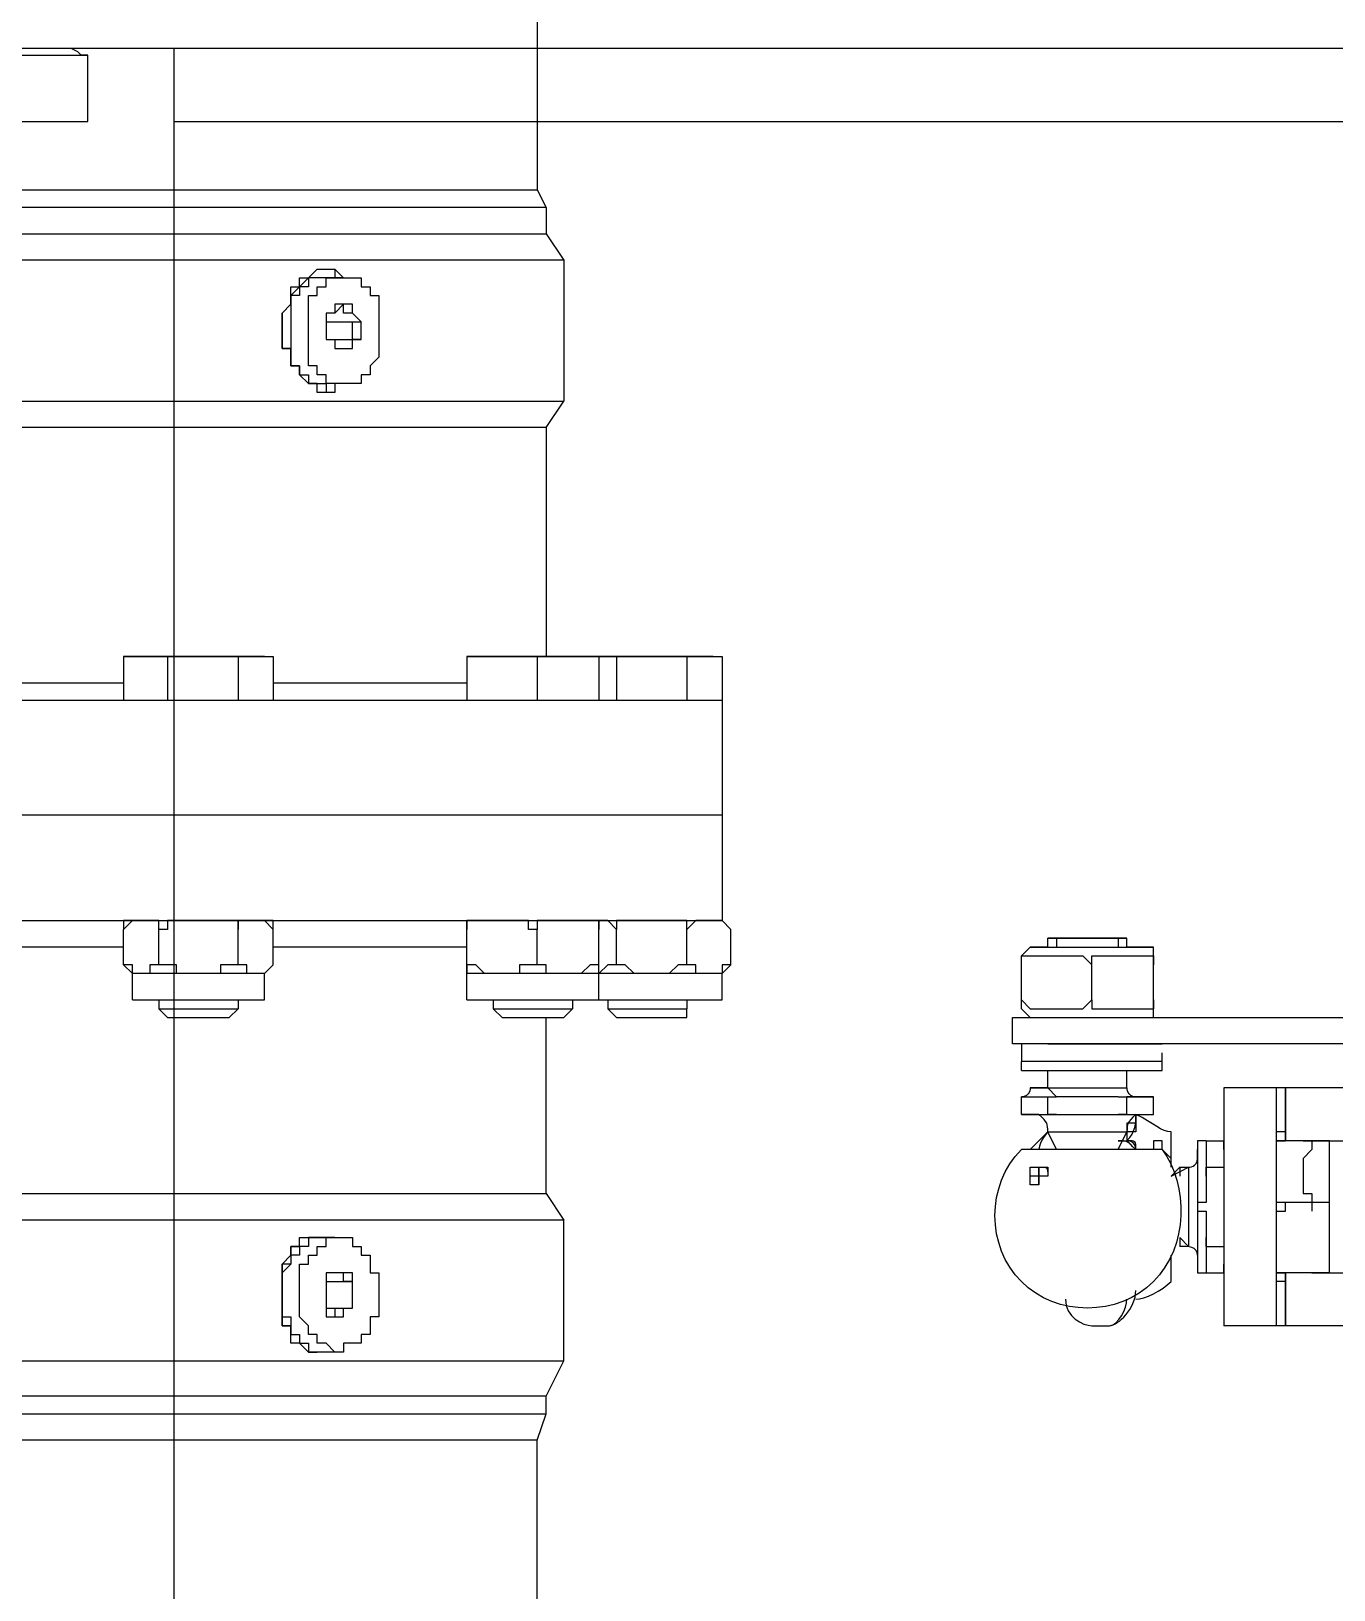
# Model space of a CAD drawing. Header units: millimetres. Extents: x 25083 to 52777, y 24772 to 45779.
# Drawn here: x 38637 to 38691.9, y 33607.9 to 33673.6 of the extents above; entities that cross this region are included whole.
import ezdxf

# ---------------------------------------------------------------- set-up
doc = ezdxf.new("R2010")
doc.units = ezdxf.units.MM
doc.layers.add('小车', color=7, linetype='Continuous')
doc.styles.get("Standard").update_dxf_attribs({"font": ''})
doc.styles.get('Standard').set_extended_font_data('SimSun')
doc.dimstyles.new('15', dxfattribs={"dimtxt": 15, "dimasz": 10, "dimexe": 2, "dimexo": 1, "dimgap": 1, "dimtad": 1, "dimdsep": 46, "dimtxsty": 'Standard', "dimcen": 2.5, "dimadec": 0, "dimazin": 0, "dimtfac": 1, "dimtmove": 2, "dimatfit": 3, "dimfxl": 1, "dimtolj": 1, "dimarcsym": 0})
doc.dimstyles.new('ISO-25', dxfattribs={"dimtxt": 2.5, "dimasz": 2.5, "dimexe": 1.25, "dimexo": 0.625, "dimtad": 1, "dimtxsty": 'Standard', "dimcen": 2.5, "dimadec": 0, "dimazin": 0, "dimtfac": 1, "dimtmove": 0, "dimatfit": 3, "dimfxl": 1, "dimarcsym": 0})

# ---------------------------------------------------------------- blocks, each defined once
blk = doc.blocks.new('*D925')
at = {"color": 0, "lineweight": -2}
for p, q in [((29677.862, 34881.662), (29677.862, 32448.293)), ((40733.017, 34757.645), (40733.017, 32448.293)), ((29680.362, 32449.543), (40730.517, 32449.543))]:
    blk.add_line(p, q, dxfattribs=at)
at = {"color": 0}
for points in [[(29680.362, 32449.96), (29680.362, 32449.127), (29677.862, 32449.543)], [(40730.517, 32449.127), (40730.517, 32449.96), (40733.017, 32449.543)]]:
    blk.add_solid(points, dxfattribs=at)
at = {"layer": 'DEFPOINTS', "color": 0}
for p in [(29677.862, 34882.287), (40733.017, 34758.27), (40733.017, 32449.543)]:
    blk.add_point(p, dxfattribs=at)
at = {"color": 0, "insert": (35205.439, 32451.628), "char_height": 2.5, "attachment_point": 5}
blk.add_mtext('11055,15', dxfattribs=at)
blk = doc.blocks.new('zw$D2F4')
at = {"color": 7, "lineweight": 5}
for points in [[(456.772, 907.973), (456.772, 824.788)], [(461.228, 907.973), (461.228, 824.788)], [(466.056, 824.788), (466.056, 907.973)], [(438.204, 901.288), (438.204, 831.473)], [(444.145, 831.473), (444.145, 901.288)], [(478.682, 901.288), (478.682, 831.473)], [(484.623, 831.473), (484.623, 901.288)], [(435.975, 900.917), (435.975, 832.216)], [(436.718, 832.216), (436.718, 900.917)], [(445.259, 900.917), (445.259, 832.216)], [(477.568, 832.216), (477.568, 900.917)], [(485.738, 900.917), (485.738, 832.216)], [(434.861, 832.587), (434.861, 900.174)], [(486.852, 832.216), (486.852, 900.546)], [(487.594, 899.803), (487.594, 832.587)], [(455.657, 850.041), (455.657, 863.41)], [(466.798, 863.41), (466.798, 850.041)], [(454.543, 849.669), (454.915, 850.041)], [(454.543, 849.669), (454.915, 849.669), (454.915, 850.041)], [(454.915, 850.041), (456.4, 850.041)], [(456.772, 849.669), (456.4, 850.041)], [(456.772, 849.669), (456.772, 850.041), (456.4, 850.041)], [(467.912, 850.041), (466.056, 850.041)], [(467.912, 849.669), (467.912, 850.041)], [(467.912, 850.041), (467.912, 849.298)], [(453.429, 849.669), (453.429, 844.099)], [(453.429, 849.669), (454.543, 849.669)], [(454.543, 844.099), (454.543, 849.669)], [(454.543, 849.298), (454.543, 849.669)], [(456.772, 849.298), (456.772, 849.669)], [(467.912, 844.099), (467.912, 849.669)], [(454.915, 848.555), (454.915, 848.927), (454.543, 848.927), (454.543, 849.298)], [(456.4, 848.555), (456.772, 848.555), (456.772, 849.298)], [(467.912, 849.298), (467.912, 848.184)], [(452.687, 848.184), (453.058, 848.555)], [(452.687, 848.184), (452.687, 845.584)], [(453.058, 848.555), (453.058, 845.213)], [(453.429, 848.555), (453.058, 848.555)], [(454.543, 846.699), (454.543, 847.813), (454.915, 847.813), (454.915, 848.555)], [(454.915, 848.555), (456.4, 848.555)], [(456.772, 846.699), (456.772, 848.184), (456.4, 848.184), (456.4, 848.555)], [(467.912, 848.184), (466.056, 848.184)], [(467.912, 848.184), (467.912, 846.699)], [(454.915, 845.213), (454.915, 845.956), (454.543, 845.956), (454.543, 846.699)], [(456.4, 845.213), (456.772, 845.213), (456.772, 846.699)], [(467.912, 846.699), (467.912, 845.213)], [(452.687, 845.584), (453.058, 845.213)], [(453.429, 845.213), (453.058, 845.213)], [(454.543, 844.47), (454.543, 844.842), (454.915, 844.842), (454.915, 845.213)], [(454.915, 845.213), (456.4, 845.213)], [(456.772, 844.47), (456.772, 845.213), (456.4, 845.213)], [(467.912, 845.213), (466.056, 845.213)], [(467.912, 845.213), (467.912, 844.47)], [(453.429, 844.099), (454.543, 844.099)], [(454.915, 843.728), (454.543, 844.099), (454.543, 844.47)], [(454.543, 844.099), (454.915, 843.728)], [(456.4, 843.728), (456.772, 843.728), (456.772, 844.47)], [(456.772, 844.099), (456.4, 843.728)], [(467.912, 844.47), (467.912, 843.728)], [(467.912, 844.099), (467.912, 843.728)], [(454.915, 843.728), (456.4, 843.728)], [(455.657, 835.558), (455.657, 843.728)], [(467.912, 843.728), (466.056, 843.728)], [(466.798, 843.728), (466.798, 835.558)], [(438.575, 841.871), (438.575, 842.242), (438.946, 842.614), (438.946, 842.985), (439.318, 842.985), (439.689, 842.985), (439.689, 843.356), (441.174, 843.356)], [(441.174, 843.356), (440.06, 843.356), (440.06, 842.985), (439.318, 842.985), (439.318, 842.614), (438.946, 842.614), (438.946, 842.242), (438.575, 842.242), (438.575, 841.871)], [(441.174, 843.356), (439.689, 843.356), (439.689, 842.985), (439.318, 842.985), (439.318, 842.614), (438.946, 842.614), (438.946, 842.242)], [(443.403, 841.871), (443.403, 842.242), (443.031, 842.242), (443.031, 842.614), (442.66, 842.614), (442.66, 842.985), (442.289, 842.985), (441.917, 843.356), (441.174, 843.356)], [(441.174, 843.356), (442.289, 843.356), (442.66, 842.985), (443.031, 842.985), (443.031, 842.614), (443.403, 842.614), (443.403, 841.871)], [(443.031, 842.242), (443.031, 842.985), (442.289, 842.985), (442.289, 843.356), (441.917, 843.356), (441.174, 843.356)], [(479.053, 841.499), (479.053, 841.871), (479.424, 841.871), (479.424, 842.242), (479.796, 842.614), (480.167, 842.614), (480.167, 842.985), (480.91, 842.985), (480.91, 843.356), (481.653, 843.356)], [(481.653, 843.356), (480.91, 843.356), (480.91, 842.985), (480.167, 842.985), (480.167, 842.614), (479.796, 842.614), (479.796, 842.242), (479.424, 842.242)], [(481.653, 842.985), (480.167, 842.985), (480.167, 842.614), (479.796, 842.614), (479.796, 842.242), (479.424, 842.242), (479.424, 841.871)], [(481.653, 843.356), (482.395, 843.356), (482.767, 842.985), (483.509, 842.985), (483.509, 842.614), (483.881, 842.614), (483.881, 842.242), (484.252, 841.871), (484.252, 841.499)], [(483.881, 842.242), (483.138, 842.985), (482.767, 842.985), (482.395, 843.356), (481.653, 843.356)], [(483.881, 841.871), (483.881, 842.242), (483.509, 842.242), (483.509, 842.614), (483.138, 842.614), (483.138, 842.985), (481.653, 842.985)], [(438.575, 841.128), (438.946, 841.499), (438.946, 841.871), (439.318, 841.871), (439.318, 842.242), (439.689, 842.242), (440.06, 842.614), (441.174, 842.614)], [(441.174, 842.614), (442.289, 842.614), (442.289, 842.242), (442.66, 842.242), (442.66, 841.871), (443.031, 841.871), (443.031, 841.499), (443.403, 841.499), (443.403, 841.128)], [(479.424, 840.757), (479.424, 841.499), (479.796, 841.499), (479.796, 841.871), (480.167, 841.871), (480.167, 842.242), (481.653, 842.242)], [(481.653, 842.242), (483.138, 842.242), (483.138, 841.871), (483.509, 841.871), (483.509, 841.499), (483.881, 841.499), (483.881, 840.757)], [(438.575, 841.128), (438.575, 841.871)], [(438.575, 841.499), (438.575, 841.871)], [(438.575, 841.128), (438.575, 841.871)], [(440.432, 841.499), (440.432, 841.128), (440.06, 841.128)], [(440.432, 841.499), (440.06, 841.499), (440.06, 841.128)], [(440.432, 841.499), (440.432, 840.385)], [(441.546, 841.499), (440.432, 841.499)], [(441.174, 841.499), (440.432, 841.499)], [(441.174, 841.499), (440.432, 841.499)], [(441.546, 841.499), (441.174, 841.499)], [(441.546, 841.499), (441.174, 841.499)], [(441.546, 841.499), (441.546, 840.385)], [(441.917, 841.128), (441.917, 841.499), (441.546, 841.499)], [(441.917, 841.128), (441.917, 841.499), (441.546, 841.499)], [(443.403, 841.128), (443.403, 841.871)], [(443.403, 841.871), (443.403, 841.128)], [(443.403, 841.871), (443.403, 841.499)], [(479.424, 841.128), (479.424, 841.499), (479.053, 841.499)], [(479.424, 840.757), (479.424, 841.128), (479.053, 841.128), (479.053, 841.499)], [(479.424, 840.757), (479.424, 841.499)], [(481.281, 841.499), (481.281, 841.128), (480.91, 841.128), (480.91, 840.757)], [(481.281, 841.499), (481.281, 841.128), (480.91, 841.128), (480.91, 840.757)], [(481.281, 841.499), (481.281, 840.014)], [(482.024, 841.499), (481.281, 841.499)], [(481.653, 841.499), (481.281, 841.499)], [(482.024, 841.499), (481.653, 841.499)], [(482.024, 841.499), (482.024, 840.014)], [(482.767, 840.757), (482.395, 841.128), (482.395, 841.499), (482.024, 841.499)], [(482.767, 840.757), (482.767, 841.128), (482.395, 841.128), (482.395, 841.499), (482.024, 841.499)], [(483.881, 840.757), (483.881, 841.499)], [(484.252, 841.499), (484.252, 841.128), (483.881, 841.128)], [(484.252, 841.499), (484.252, 841.128), (483.881, 840.757)], [(441.174, 839.271), (440.06, 839.271), (440.06, 839.643), (439.318, 839.643), (439.318, 840.014), (438.946, 840.014), (438.946, 840.757), (438.575, 840.757), (438.575, 841.128)], [(440.06, 841.128), (440.06, 840.757), (440.432, 840.757), (440.432, 840.385)], [(440.06, 841.128), (440.06, 840.757), (440.432, 840.757), (440.432, 840.385)], [(443.403, 841.128), (443.403, 840.385), (443.031, 840.385), (443.031, 840.014), (442.66, 840.014), (442.66, 839.643), (441.917, 839.643), (441.917, 839.271), (441.174, 839.271)], [(441.546, 840.385), (441.546, 840.757), (441.917, 840.757), (441.917, 841.128)], [(441.546, 840.385), (441.917, 840.385), (441.917, 841.128)], [(440.432, 840.385), (441.174, 840.385)], [(440.432, 840.385), (441.174, 840.385)], [(441.174, 840.385), (441.546, 840.385)], [(441.174, 840.385), (441.546, 840.385)], [(481.653, 839.271), (480.539, 839.271), (480.167, 839.643), (479.796, 839.643), (479.796, 840.014), (479.424, 840.014), (479.424, 840.757)], [(480.91, 840.757), (480.91, 840.385), (481.281, 840.385), (481.281, 840.014)], [(480.91, 840.757), (480.91, 840.385), (481.281, 840.385), (481.281, 840.014)], [(481.281, 840.014), (481.281, 840.385), (481.653, 840.385)], [(483.881, 840.757), (483.881, 840.014), (483.509, 840.014), (483.509, 839.643), (483.138, 839.643), (483.138, 839.271), (481.653, 839.271)], [(481.653, 840.385), (482.024, 840.385), (482.024, 840.014)], [(482.024, 840.014), (482.395, 840.385), (482.395, 840.757), (482.767, 840.757)], [(482.024, 840.014), (482.395, 840.385), (482.767, 840.385), (482.767, 840.757)], [(481.281, 840.014), (481.653, 840.014)], [(481.653, 840.014), (482.024, 840.014)], [(453.429, 835.558), (453.429, 824.788)], [(453.429, 835.558), (454.543, 835.558)], [(454.543, 824.788), (454.543, 835.558)], [(454.543, 835.558), (454.915, 835.558)], [(454.543, 834.072), (454.543, 834.815), (454.915, 835.186), (454.915, 835.558)], [(454.915, 835.558), (454.543, 835.558)], [(454.915, 835.558), (456.4, 835.558)], [(454.915, 835.558), (456.4, 835.558)], [(456.772, 835.558), (456.4, 835.558)], [(456.772, 834.072), (456.772, 835.558), (456.4, 835.558)], [(456.4, 835.558), (456.772, 835.558)], [(467.912, 835.558), (466.056, 835.558)], [(467.912, 835.558), (466.056, 835.558)], [(467.912, 825.16), (467.912, 835.558)], [(467.912, 835.558), (467.912, 834.072)], [(452.687, 834.072), (453.058, 834.444)], [(453.058, 834.444), (453.058, 831.101)], [(453.429, 834.444), (453.058, 834.444)], [(452.687, 834.072), (452.687, 831.473)], [(454.915, 832.587), (454.915, 833.33), (454.543, 833.33), (454.543, 834.072)], [(456.4, 832.587), (456.4, 832.958), (456.772, 832.958), (456.772, 834.072)], [(467.912, 834.072), (467.912, 832.587)], [(419.636, 832.587), (434.861, 832.587)], [(434.861, 832.587), (435.975, 832.216)], [(454.543, 831.473), (454.543, 832.216), (454.915, 832.216), (454.915, 832.587)], [(454.915, 832.587), (456.4, 832.587)], [(456.772, 831.473), (456.772, 832.587), (456.4, 832.587)], [(467.912, 832.587), (466.056, 832.587)], [(467.912, 832.587), (467.912, 831.473)], [(487.594, 832.587), (486.852, 832.216)], [(495.764, 832.587), (487.594, 832.587)], [(435.975, 832.216), (436.718, 832.216)], [(436.718, 832.216), (438.204, 831.473)], [(445.259, 832.216), (444.145, 831.473)], [(445.259, 832.216), (452.687, 832.216)], [(477.568, 832.216), (467.912, 832.216)], [(477.568, 832.216), (478.682, 831.473)], [(485.738, 832.216), (484.623, 831.473)], [(486.852, 832.216), (485.738, 832.216)], [(438.204, 831.473), (444.145, 831.473)], [(452.687, 831.473), (453.058, 831.101)], [(453.429, 831.101), (453.058, 831.101)], [(454.915, 829.987), (454.915, 830.359), (454.543, 830.73), (454.543, 831.473)], [(456.4, 829.987), (456.772, 829.987), (456.772, 831.473)], [(467.912, 831.473), (467.912, 829.987)], [(484.623, 831.473), (478.682, 831.473)], [(454.543, 830.359), (454.543, 830.73)], [(454.543, 829.987), (454.543, 830.359)], [(453.429, 829.987), (454.543, 829.987)], [(454.543, 829.987), (454.915, 829.987)], [(454.915, 829.245), (454.915, 829.616), (454.543, 829.987)], [(454.915, 829.987), (456.4, 829.987)], [(456.772, 829.987), (456.4, 829.987)], [(456.4, 829.245), (456.772, 829.616), (456.772, 829.987)], [(467.912, 829.987), (466.056, 829.987)], [(467.912, 829.987), (467.912, 829.245)], [(452.687, 829.245), (453.058, 829.616)], [(452.687, 829.245), (452.687, 826.274)], [(453.058, 829.616), (453.058, 826.274)], [(453.429, 829.616), (453.058, 829.616)], [(454.543, 827.759), (454.543, 828.502), (454.915, 828.873), (454.915, 829.245)], [(454.915, 829.245), (456.4, 829.245)], [(456.772, 827.759), (456.772, 829.245), (456.4, 829.245)], [(467.912, 829.245), (466.056, 829.245)], [(467.912, 829.245), (467.912, 827.759)], [(454.915, 826.274), (454.915, 826.645), (454.543, 827.016), (454.543, 827.759)], [(456.4, 826.274), (456.772, 826.274), (456.772, 827.759)], [(467.912, 827.759), (467.912, 826.274)], [(452.687, 826.274), (453.058, 826.274)], [(453.429, 826.274), (453.058, 826.274)], [(454.543, 825.16), (454.543, 825.902), (454.915, 825.902), (454.915, 826.274)], [(454.915, 826.274), (456.4, 826.274)], [(456.772, 825.16), (456.772, 825.902), (456.4, 826.274)], [(467.912, 826.274), (466.056, 826.274)], [(467.912, 826.274), (467.912, 825.531)], [(454.915, 824.417), (454.915, 824.788), (454.543, 824.788), (454.543, 825.16)], [(456.4, 824.417), (456.772, 824.788), (456.772, 825.16)], [(467.912, 825.531), (467.912, 824.788)], [(467.912, 825.16), (467.912, 824.788)], [(453.429, 824.788), (454.543, 824.788)], [(454.543, 824.788), (454.915, 824.417)], [(454.915, 824.417), (456.4, 824.417)], [(456.772, 824.788), (456.4, 824.417)], [(466.056, 824.788), (456.772, 824.788)], [(467.912, 824.788), (466.056, 824.788)], [(447.116, 810.677), (447.116, 812.162)], [(447.116, 809.563), (447.116, 812.162)], [(448.602, 812.162), (448.602, 811.048)], [(448.602, 812.162), (449.344, 812.162)], [(449.344, 812.162), (449.344, 811.048)], [(450.458, 812.162), (450.83, 812.162)], [(450.458, 812.162), (450.458, 806.22)], [(450.83, 806.22), (450.83, 812.162)], [(451.573, 812.162), (450.83, 812.162)], [(451.573, 752.745), (451.573, 812.533)], [(451.573, 812.533), (452.687, 812.533)], [(452.687, 812.533), (452.687, 758.315)], [(452.687, 811.791), (453.058, 812.162)], [(453.058, 812.162), (453.429, 812.162)], [(453.429, 812.162), (453.058, 811.791), (453.058, 809.934), (453.058, 809.563), (453.429, 809.191)], [(453.429, 812.162), (455.286, 812.162)], [(455.286, 812.162), (455.286, 809.934), (455.286, 809.563), (454.915, 809.191)], [(455.286, 812.162), (455.657, 811.791)], [(445.631, 811.419), (445.631, 811.791), (446.002, 811.791)], [(445.631, 811.419), (446.002, 811.419)], [(446.002, 811.048), (446.002, 811.419), (445.631, 811.419)], [(446.002, 811.791), (446.374, 811.791), (446.374, 811.419)], [(446.002, 811.791), (446.374, 811.791)], [(446.002, 811.419), (446.002, 811.791)], [(446.374, 811.791), (446.374, 811.419), (446.002, 811.419)], [(446.374, 811.419), (446.374, 811.048), (446.002, 811.048)], [(448.602, 811.791), (448.602, 810.677)], [(448.602, 811.419), (448.602, 811.791)], [(448.602, 811.419), (448.602, 809.191)], [(449.716, 811.048), (449.716, 811.791)], [(449.716, 811.791), (449.716, 811.048)], [(449.716, 811.048), (449.716, 811.791)], [(449.716, 811.791), (449.716, 811.048)], [(452.687, 811.791), (452.687, 811.048)], [(455.657, 811.048), (455.657, 811.791)], [(455.657, 811.791), (455.657, 811.048)], [(447.116, 810.677), (447.859, 811.048)], [(447.859, 811.048), (447.859, 809.191)], [(448.602, 811.048), (449.344, 811.048)], [(448.602, 810.677), (448.602, 811.048)], [(448.602, 810.677), (448.602, 809.191)], [(449.716, 811.048), (449.344, 810.677)], [(449.344, 811.048), (449.344, 810.677)], [(449.716, 811.048), (449.344, 810.677)], [(449.716, 811.048), (449.344, 810.677)], [(449.344, 808.077), (449.344, 810.677)], [(449.716, 811.048), (449.716, 809.191)], [(449.716, 811.048), (450.458, 811.048)], [(451.573, 809.563), (451.573, 811.048)], [(451.573, 811.048), (451.573, 809.563)], [(452.687, 811.048), (452.687, 809.191)], [(455.657, 811.048), (455.657, 810.677)], [(455.657, 811.048), (455.657, 809.191)], [(455.657, 811.048), (455.657, 809.191)], [(455.657, 811.048), (456.029, 811.048)], [(455.657, 810.677), (455.657, 810.305)], [(456.029, 811.048), (456.029, 810.677)], [(456.029, 810.677), (456.029, 811.048)], [(456.029, 811.048), (456.029, 810.677)], [(456.029, 811.048), (456.029, 809.191)], [(456.029, 809.191), (456.029, 810.305), (456.029, 810.677)], [(456.029, 809.191), (456.029, 810.305), (456.029, 810.677)], [(456.029, 809.191), (456.029, 810.677)], [(456.029, 810.677), (456.029, 809.191)], [(455.657, 810.305), (455.657, 809.934)], [(455.657, 809.934), (455.657, 809.191)], [(456.029, 810.305), (456.029, 809.934)], [(456.029, 809.934), (456.029, 809.191)], [(447.116, 806.592), (447.116, 809.563)], [(451.573, 809.563), (451.573, 807.706)], [(451.573, 807.706), (451.573, 809.563)], [(439.689, 809.191), (439.689, 808.82)], [(439.689, 808.82), (439.689, 808.449)], [(447.859, 809.191), (447.859, 807.706)], [(448.602, 809.191), (448.602, 808.077)], [(448.602, 809.191), (448.602, 807.334)], [(449.716, 809.191), (449.716, 807.706)], [(452.687, 809.191), (452.687, 807.706)], [(453.429, 809.191), (453.058, 809.191), (453.058, 806.963), (453.058, 806.592), (453.429, 806.592)], [(453.429, 809.191), (454.915, 809.191)], [(454.915, 809.191), (455.286, 809.191), (455.286, 806.963), (455.286, 806.592), (454.915, 806.592)], [(455.657, 809.191), (455.657, 808.449), (455.657, 808.077)], [(455.657, 809.191), (455.657, 807.706)], [(455.657, 809.191), (455.657, 807.706)], [(456.029, 808.077), (456.029, 809.191)], [(456.029, 809.191), (456.029, 808.449), (456.029, 808.077)], [(456.029, 808.077), (456.029, 808.449), (456.029, 809.191)], [(456.029, 809.191), (456.029, 807.706)], [(456.029, 809.191), (456.029, 808.077)], [(456.029, 808.077), (456.029, 809.191)], [(447.116, 806.592), (447.116, 808.077)], [(447.116, 808.077), (447.859, 807.706)], [(447.488, 808.077), (447.488, 807.706)], [(448.602, 808.077), (448.602, 806.592)], [(448.602, 807.706), (448.602, 808.077)], [(449.344, 808.077), (449.344, 807.334)], [(449.344, 808.077), (449.344, 807.706)], [(449.344, 808.077), (449.344, 807.334)], [(449.344, 808.077), (449.344, 807.334)], [(455.657, 808.077), (455.657, 807.706)], [(456.029, 807.706), (456.029, 808.077)], [(456.029, 808.077), (456.029, 807.706)], [(456.029, 807.706), (456.029, 808.077)], [(448.602, 807.334), (447.859, 807.334), (447.859, 807.706), (447.488, 807.706)], [(448.23, 807.334), (448.23, 807.706), (447.488, 807.706)], [(448.602, 807.706), (448.602, 806.592)], [(448.602, 807.706), (449.344, 807.706)], [(448.602, 807.334), (448.602, 806.592)], [(449.344, 807.706), (449.344, 806.592)], [(449.344, 806.963), (449.344, 807.706)], [(449.344, 806.963), (449.344, 807.706)], [(449.344, 807.334), (449.344, 806.963)], [(449.344, 807.334), (449.344, 806.963)], [(449.716, 807.706), (450.458, 807.706)], [(451.573, 806.22), (451.573, 807.706)], [(451.573, 807.706), (451.573, 806.22)], [(452.687, 807.706), (452.687, 806.592)], [(455.657, 807.706), (455.657, 806.592)], [(455.657, 806.592), (455.657, 807.706)], [(455.657, 807.706), (456.029, 807.706)], [(447.116, 806.22), (447.116, 806.592)], [(447.116, 806.22), (447.488, 806.22), (447.488, 806.592)], [(447.488, 806.592), (447.116, 806.592)], [(448.602, 806.592), (449.344, 806.592)], [(450.458, 806.22), (451.201, 806.22)], [(452.687, 806.592), (453.058, 806.592)], [(453.058, 806.592), (453.429, 806.592)], [(453.429, 806.592), (453.058, 806.592)], [(453.429, 806.592), (454.915, 806.592)], [(453.429, 806.592), (454.915, 806.592)], [(455.286, 806.592), (454.915, 806.592)], [(454.915, 806.592), (455.286, 806.592)], [(455.286, 806.592), (455.657, 806.592)], [(441.546, 805.849), (442.66, 805.849)], [(443.403, 805.478), (443.031, 805.106)], [(443.403, 805.478), (443.031, 805.478)], [(446.002, 805.849), (446.374, 805.478)], [(446.002, 805.849), (446.374, 805.106)], [(446.374, 805.478), (446.002, 805.478)], [(446.374, 805.849), (447.859, 805.849)], [(442.66, 804.735), (441.917, 804.735)], [(442.66, 804.735), (441.917, 804.735)], [(441.917, 804.735), (441.917, 804.364)], [(446.745, 804.735), (442.66, 804.735)], [(443.031, 804.735), (442.66, 804.735)], [(446.374, 805.106), (443.031, 805.106)], [(444.517, 804.735), (444.517, 804.364), (443.403, 804.364)], [(446.002, 804.364), (444.888, 804.364), (444.888, 804.735), (444.517, 804.735)], [(446.745, 804.735), (446.374, 804.735)], [(447.116, 804.735), (446.745, 804.735)], [(446.745, 804.735), (447.116, 804.735)], [(447.488, 804.364), (447.488, 804.735), (447.116, 804.735)], [(443.031, 804.364), (441.917, 804.364)], [(442.289, 804.364), (441.917, 804.364)], [(441.917, 804.364), (441.917, 803.621)], [(441.917, 804.364), (441.917, 803.621)], [(443.403, 804.364), (442.289, 804.364)], [(443.031, 804.364), (443.031, 803.621)], [(443.031, 804.364), (443.403, 804.364)], [(447.116, 804.364), (446.002, 804.364)], [(446.002, 804.364), (446.374, 804.364)], [(446.374, 804.364), (446.374, 803.621)], [(447.488, 804.364), (446.374, 804.364)], [(447.488, 804.364), (447.116, 804.364)], [(447.488, 804.364), (447.488, 803.621)], [(439.689, 792.109), (439.689, 803.621)], [(449.716, 803.621), (439.689, 803.621)], [(443.031, 803.621), (441.917, 803.621)], [(443.403, 803.621), (443.031, 803.621)], [(446.374, 803.621), (446.002, 803.621)], [(447.488, 803.621), (446.374, 803.621)], [(449.716, 792.109), (449.716, 803.621)], [(439.689, 801.393), (449.716, 801.393)], [(441.546, 801.021), (441.546, 801.393)], [(441.546, 801.021), (441.546, 801.393)], [(441.917, 801.393), (441.917, 801.021)], [(441.917, 801.021), (441.917, 801.393), (444.145, 801.393), (444.517, 801.393), (444.517, 801.021), (444.888, 801.021)], [(444.888, 801.021), (444.888, 801.393), (447.116, 801.393), (447.488, 801.393), (447.488, 801.021)], [(447.488, 801.021), (447.488, 801.393)], [(447.859, 801.021), (447.859, 801.393)], [(439.689, 801.021), (441.917, 801.021)], [(441.546, 801.021), (439.689, 801.021)], [(441.546, 801.021), (441.917, 801.021)], [(441.917, 801.021), (441.546, 801.021)], [(441.917, 801.021), (441.546, 801.021)], [(441.546, 801.021), (441.917, 801.021)], [(441.917, 799.165), (441.917, 801.021)], [(444.888, 799.165), (444.888, 801.021)], [(447.488, 799.165), (447.488, 801.021)], [(447.488, 799.165), (447.488, 801.021)], [(447.488, 801.021), (449.716, 801.021)], [(447.859, 801.021), (447.488, 801.021)], [(449.716, 801.021), (447.859, 801.021)], [(441.917, 799.907), (441.917, 800.279)], [(447.488, 799.907), (447.116, 799.907), (446.745, 800.279), (445.259, 800.279), (445.259, 799.907), (444.517, 799.907)], [(447.488, 800.279), (447.488, 799.907)], [(441.917, 799.907), (441.917, 798.05)], [(447.488, 799.907), (447.488, 798.05)], [(441.917, 799.165), (444.145, 799.165), (444.517, 799.165), (444.888, 799.165)], [(444.888, 799.165), (447.116, 799.165), (447.488, 799.165)]]:
    blk.add_lwpolyline(points, dxfattribs=at)
at = {"color": 7, "lineweight": 0}
for points in [[(456.029, 810.677), (455.657, 810.677)], [(456.029, 808.077), (455.657, 808.077)]]:
    blk.add_lwpolyline(points, dxfattribs=at)
at = {"color": 7, "lineweight": 5}
for points in [[(454.915, 850.041), (454.915, 850.041), (454.915, 850.041), (454.915, 850.041)], [(456.4, 850.041), (456.4, 850.041), (456.4, 850.041), (456.4, 850.041)], [(467.912, 850.041), (467.912, 850.041), (467.912, 850.041), (467.912, 850.041)], [(438.575, 841.871), (438.575, 841.871), (438.575, 841.871), (438.575, 841.871)], [(438.575, 841.871), (438.575, 841.871), (438.575, 841.871), (438.575, 841.871)], [(438.575, 841.871), (438.575, 841.871), (438.575, 841.871), (438.575, 841.871)], [(443.403, 841.871), (443.403, 841.871), (443.403, 841.871), (443.403, 841.871)], [(443.403, 841.871), (443.403, 841.871), (443.403, 841.871), (443.403, 841.871)], [(443.403, 841.871), (443.403, 841.871), (443.403, 841.871), (443.403, 841.871)], [(479.053, 841.499), (479.053, 841.499), (479.053, 841.499), (479.053, 841.499)], [(479.053, 841.499), (479.053, 841.499), (479.053, 841.499), (479.053, 841.499)], [(479.424, 841.871), (479.424, 841.499), (479.424, 841.499), (479.424, 841.499)], [(483.881, 841.499), (483.881, 841.499), (483.881, 841.499), (483.881, 841.871)], [(484.252, 841.499), (484.252, 841.499), (484.252, 841.499), (484.252, 841.499)], [(484.252, 841.499), (484.252, 841.499), (484.252, 841.499), (484.252, 841.499)], [(454.543, 829.987), (454.543, 829.987), (454.543, 829.987), (454.543, 829.987)], [(454.543, 829.987), (454.543, 829.987), (454.543, 829.987), (454.543, 829.987)], [(467.912, 829.987), (467.912, 829.987), (467.912, 829.987), (467.912, 829.987)], [(441.546, 812.162), (443.031, 813.648), (445.631, 813.648), (447.116, 812.162)], [(441.546, 806.592), (440.06, 808.077), (440.06, 810.677), (441.546, 812.162)], [(448.602, 811.791), (448.602, 812.162), (448.602, 812.162), (448.602, 812.162)], [(449.716, 811.791), (449.716, 811.791), (449.344, 811.791), (449.344, 812.162)], [(449.344, 812.162), (449.344, 812.162), (449.344, 812.162), (449.344, 812.162)], [(446.002, 811.419), (446.002, 811.419), (446.002, 811.419), (445.631, 811.419)], [(445.631, 811.419), (445.631, 811.419), (445.631, 811.419), (445.631, 811.419)], [(445.631, 811.419), (445.631, 811.419), (445.631, 811.419), (445.631, 811.419)], [(445.631, 811.419), (445.631, 811.419), (445.631, 811.419), (445.631, 811.419)], [(446.002, 811.791), (446.002, 811.791), (446.002, 811.791), (446.002, 811.791)], [(446.374, 811.419), (446.374, 811.419), (446.374, 811.419), (446.374, 811.419)], [(446.374, 811.419), (446.374, 811.419), (446.374, 811.419), (446.374, 811.419)], [(447.859, 811.048), (447.859, 811.048), (447.488, 811.419), (447.116, 811.791)], [(447.859, 811.048), (447.859, 811.048), (447.488, 811.419), (447.116, 811.419)], [(447.859, 811.048), (448.23, 811.048), (448.23, 811.048), (448.602, 811.419)], [(449.716, 811.048), (449.716, 811.048), (449.716, 811.048), (449.716, 811.048)], [(440.803, 810.305), (440.06, 810.305), (439.689, 809.563), (439.689, 809.191)], [(439.689, 808.82), (439.689, 808.82), (439.689, 808.82), (439.689, 808.82)], [(439.689, 808.82), (439.689, 808.82), (439.689, 808.82), (439.689, 808.449)], [(439.689, 808.449), (439.689, 808.077), (440.432, 807.706), (440.803, 807.706)], [(439.689, 808.449), (439.689, 808.077), (440.432, 807.334), (441.174, 807.334)], [(447.116, 807.334), (447.488, 807.706), (447.488, 807.706), (447.488, 808.077)], [(440.803, 807.334), (440.803, 806.963), (441.174, 806.22), (441.546, 805.849)], [(447.116, 807.334), (447.488, 807.334), (447.488, 807.706), (447.488, 807.706)], [(447.116, 807.334), (447.488, 807.334), (447.488, 807.334), (447.488, 807.706)], [(447.116, 807.334), (447.488, 807.706), (447.488, 807.706), (447.488, 807.706)], [(447.116, 807.334), (447.116, 807.334), (447.116, 807.334), (447.116, 807.334)], [(447.488, 807.706), (447.488, 807.706), (447.488, 807.706), (447.488, 807.706)], [(447.488, 807.706), (447.859, 807.334), (448.23, 807.334), (448.602, 807.334)], [(447.488, 807.706), (447.488, 807.706), (447.488, 807.706), (447.488, 807.706)], [(448.602, 807.334), (448.23, 807.706), (448.23, 807.706), (447.859, 807.706)], [(447.859, 805.849), (447.859, 806.22), (448.23, 806.592), (448.602, 807.334)], [(449.344, 807.334), (449.344, 807.706), (449.716, 807.706), (449.716, 807.706)], [(449.344, 806.592), (449.344, 806.592), (449.344, 806.592), (449.344, 806.963)], [(447.116, 806.22), (445.631, 805.106), (443.031, 805.106), (441.546, 806.592)], [(446.745, 805.849), (446.745, 805.849), (447.116, 806.22), (447.116, 806.22)], [(448.602, 806.592), (448.602, 806.592), (448.602, 806.592), (448.602, 806.592)], [(442.66, 804.735), (443.031, 804.735), (443.031, 805.106), (443.031, 805.478)], [(446.374, 805.478), (446.374, 805.106), (446.374, 805.106), (446.374, 805.106)], [(446.374, 805.106), (446.374, 805.106), (446.374, 804.735), (446.745, 804.735)], [(446.374, 805.106), (446.374, 805.106), (446.374, 805.106), (446.374, 805.106)], [(442.289, 804.364), (441.917, 804.364), (441.917, 804.364), (441.917, 804.364)], [(447.488, 804.364), (447.488, 804.364), (447.488, 804.364), (447.116, 804.364)], [(441.917, 803.621), (441.917, 803.621), (441.917, 803.621), (442.289, 803.621)], [(447.116, 803.621), (447.488, 803.621), (447.488, 803.621), (447.488, 803.621)], [(441.917, 799.907), (441.917, 799.907), (441.917, 799.907), (441.917, 799.907)]]:
    blk.add_open_spline(points, degree=3, dxfattribs=at)
blk.add_open_spline([(446.002, 811.419), (446.002, 811.419), (446.002, 811.419), (446.002, 811.419), (446.002, 811.048), (446.002, 811.048), (446.002, 811.048), (446.374, 811.048), (446.374, 811.048), (446.374, 811.419), (446.374, 811.419), (446.374, 811.419), (446.002, 811.419)], degree=3, knots=[0, 0, 0, 0, 1, 1, 1, 2, 2, 2, 3, 3, 3, 4, 4, 4, 4], dxfattribs=at)
blk = doc.blocks.new('*D469')
at = {"layer": 'DEFPOINTS', "color": 0}
for p in [(36061.191, 116692.222), (36180.039, 116685.352), (36180.039, 116527.033)]:
    blk.add_point(p, dxfattribs=at)
at = {"layer": '小车', "color": 0, "linetype": 'Continuous', "lineweight": -2}
for p, q in [((36061.191, 116691.222), (36061.191, 116525.033)), ((36180.039, 116684.352), (36180.039, 116525.033)), ((36071.191, 116527.033), (36084.175, 116527.033)), ((36170.039, 116527.033), (36146.425, 116527.033))]:
    blk.add_line(p, q, dxfattribs=at)
at = {"layer": '小车', "color": 0}
for points in [[(36071.191, 116528.7), (36071.191, 116525.366), (36061.191, 116527.033)], [(36170.039, 116528.7), (36170.039, 116525.366), (36180.039, 116527.033)]]:
    blk.add_solid(points, dxfattribs=at)
at = {"layer": '小车', "color": 0, "insert": (36115.3, 116527.033), "char_height": 15, "attachment_point": 5}
blk.add_mtext('\\A1;118.85', dxfattribs=at)
blk = doc.blocks.new('*D470')
at = {"layer": 'DEFPOINTS', "color": 0}
for p in [(36180.039, 116639.326), (36197.537, 116639.326), (36197.537, 116438.26)]:
    blk.add_point(p, dxfattribs=at)
at = {"layer": '小车', "color": 0, "linetype": 'Continuous', "lineweight": -2}
for p, q in [((36180.039, 116638.326), (36180.039, 116436.26)), ((36197.537, 116638.326), (36197.537, 116436.26)), ((36170.039, 116438.26), (36160.039, 116438.26)), ((36180.039, 116438.26), (36197.537, 116438.26)), ((36207.537, 116438.26), (36217.537, 116438.26))]:
    blk.add_line(p, q, dxfattribs=at)
at = {"layer": '小车', "color": 0}
for points in [[(36170.039, 116439.926), (36170.039, 116436.593), (36180.039, 116438.26)], [(36207.537, 116439.926), (36207.537, 116436.593), (36197.537, 116438.26)]]:
    blk.add_solid(points, dxfattribs=at)
at = {"layer": '小车', "color": 0, "insert": (36193.655, 116438.26), "char_height": 15, "attachment_point": 5}
blk.add_mtext('\\A1;17.5', dxfattribs=at)
blk = doc.blocks.new('*D472')
at = {"layer": 'DEFPOINTS', "color": 0}
for p in [(36501.161, 116657.067), (36500.203, 116654.2), (36536.624, 116645.223)]:
    blk.add_point(p, dxfattribs=at)
at = {"layer": '小车', "color": 0, "linetype": 'Continuous', "lineweight": -2}
for p, q in [((36539.792, 116654.708), (36542.96, 116664.193)), ((36502.109, 116656.75), (36538.521, 116644.589)), ((36501.152, 116653.883), (36537.564, 116641.723)), ((36535.667, 116642.356), (36536.624, 116645.223)), ((36532.499, 116632.871), (36529.331, 116623.386))]:
    blk.add_line(p, q, dxfattribs=at)
at = {"layer": '小车', "color": 0}
for points in [[(36538.211, 116655.236), (36541.373, 116654.18), (36536.624, 116645.223)], [(36530.918, 116633.399), (36534.08, 116632.343), (36535.667, 116642.356)]]:
    blk.add_solid(points, dxfattribs=at)
at = {"layer": '小车', "color": 0, "insert": (36529.629, 116624.276), "char_height": 15, "attachment_point": 5, "rotation": 71.53216}
blk.add_mtext('\\A1;3.02', dxfattribs=at)
blk = doc.blocks.new('A$C1A4175F5')
at = {"layer": '小车', "color": 7, "lineweight": 0}
for points in [[(877.01, 468.532), (960.722, 468.532)], [(951.483, 468.532), (951.483, 361.443)], [(955.122, 468.252), (955.402, 468.252), (955.542, 468.392), (955.822, 468.532)], [(955.122, 465.452), (955.122, 468.252)], [(971.501, 468.252), (955.122, 468.252)], [(951.483, 465.452), (885.409, 465.452)], [(971.501, 465.452), (955.122, 465.452)]]:
    blk.add_lwpolyline(points, dxfattribs=at)
at = {"layer": '小车'}
for base, p1, p2, picture, middle in [((212.358, 337.78), (93.511, 502.968), (212.358, 496.098), '*D469', (147.619, 337.78)), ((229.857, 249.006), (212.358, 450.073), (229.857, 450.073), '*D470', (225.974, 249.006))]:
    dim = blk.add_linear_dim(base=base, p1=p1, p2=p2, dimstyle='15', override={"dimfxl": 0.18}, dxfattribs=at)
    dim.commit()
    dim.dimension.update_dxf_attribs({"geometry": picture, "text_midpoint": middle, "dimtype": 128, "insert": (-35967.681, -116189.253)})
dim = blk.add_linear_dim(base=(568.944, 455.969), p1=(532.523, 464.947), p2=(533.48, 467.813), angle=71.53216, dimstyle='15', override={"dimfxl": 0.18}, dxfattribs=at)
dim.commit()
dim.dimension.update_dxf_attribs({"geometry": '*D472', "text_midpoint": (561.948, 435.023), "dimtype": 129, "insert": (-35967.681, -116189.253)})
blk = doc.blocks.new('zw$50CE')
blk.add_blockref('zw$D2F4', (22.01, 103.569))
at = {"layer": '小车', "ltscale": 10, "xscale": -1, "rotation": 270}
blk.add_blockref('A$C1A4175F5', (47.032, 0), dxfattribs=at)

msp = doc.modelspace()

# ---------------------------------------------------------------- block references
at = {"rotation": 90}
msp.add_blockref('zw$50CE', (39594.481, 33157.316), dxfattribs=at)

# ---------------------------------------------------------------- dimensions: what is measured, and where the dimension line sits
dim = msp.add_linear_dim(base=(40733.0166, 32449.5434), p1=(29677.8617, 34882.2868), p2=(40733.0166, 34758.2702), dimstyle='ISO-25')
dim.commit()
dim.dimension.update_dxf_attribs({"geometry": '*D925', "text_midpoint": (35205.4391, 32449.5434), "dimtype": 160})

doc.saveas('drawing.dxf')
